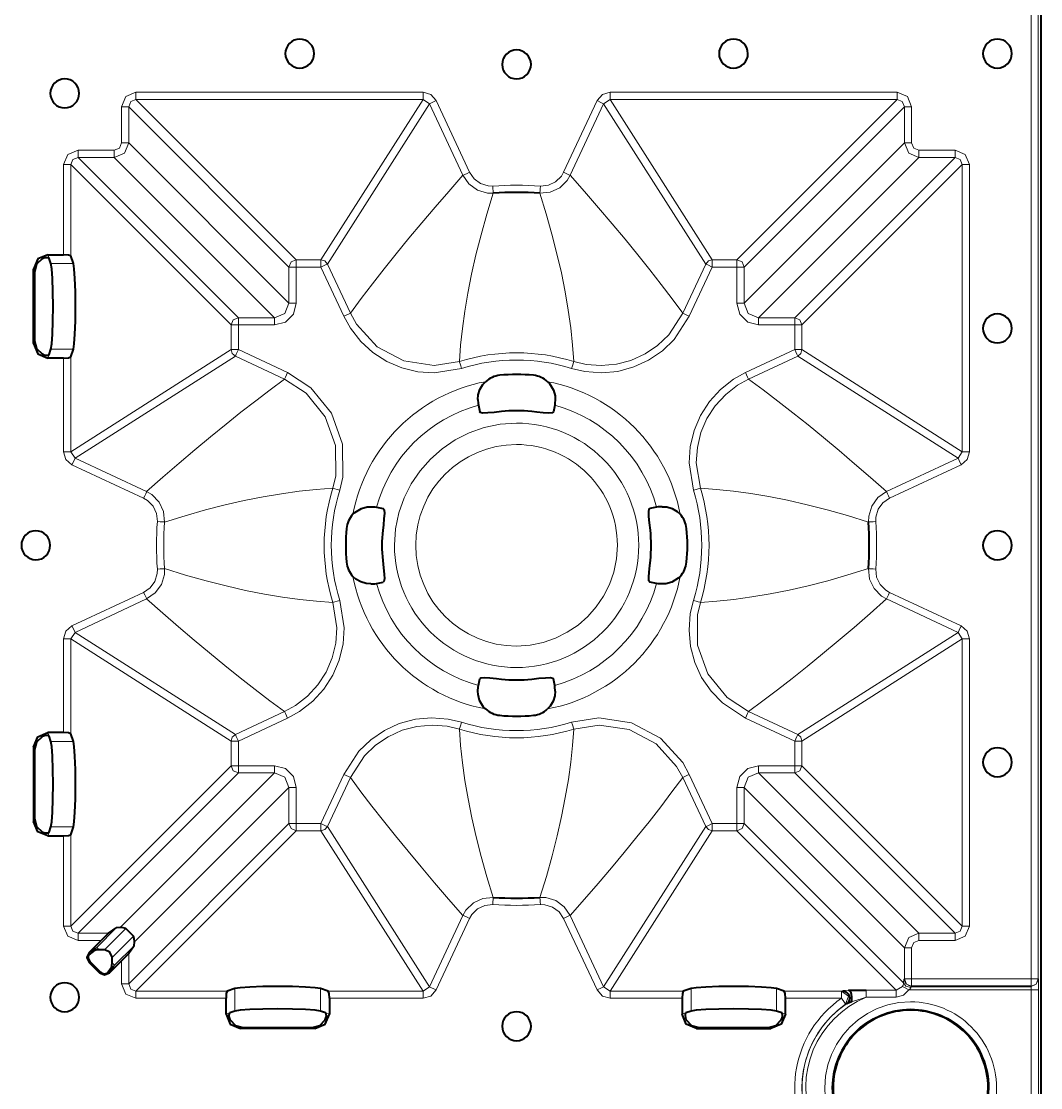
# Model space of a CAD drawing. Header units: millimetres. Extents: x 0 to 2941, y -405 to 1422.
# Drawn here: x 1130.6 to 1271.6, y 700.7 to 848.2 of the extents above; entities that cross this region are included whole.
import ezdxf

# ---------------------------------------------------------------- set-up
doc = ezdxf.new("R2010")
doc.units = ezdxf.units.MM
doc.layers.add('FINE', color=9, linetype='Continuous')
doc.layers.add('OUTLINE', color=7, linetype='Continuous')

msp = doc.modelspace()

# ---------------------------------------------------------------- linework, layer by layer
at = {"layer": 'FINE', "lineweight": 9}
for p, q in [((1270.23, 715.72), (1270.23, 1265.69)), ((1146.42, 838.34), (1186.13, 838.34)), ((1212.01, 838.34), (1251.71, 838.34)), ((1144.42, 831.33), (1144.42, 836.34)), ((1167.59, 814.17), (1145.42, 836.34)), ((1146.42, 837.34), (1168.59, 815.17)), ((1186.13, 837.34), (1146.42, 837.34)), ((1172, 815.17), (1186.13, 837.34)), ((1187.03, 836.76), (1172.91, 814.59)), ((1187.94, 837.18), (1192.55, 827.28)), ((1205.58, 827.28), (1210.2, 837.18)), ((1211.1, 836.76), (1206.48, 826.86)), ((1212.01, 837.34), (1211.1, 836.76)), ((1225.23, 814.59), (1211.1, 836.76)), ((1212.01, 837.34), (1226.13, 815.17)), ((1251.71, 837.34), (1212.01, 837.34)), ((1229.54, 815.17), (1251.71, 837.34)), ((1138.42, 830.34), (1143.42, 830.34)), ((1254.71, 830.34), (1259.71, 830.34)), ((1138.42, 829.34), (1160.59, 807.17)), ((1143.42, 829.34), (1138.42, 829.34)), ((1165.6, 807.17), (1143.42, 829.34)), ((1254.71, 829.34), (1232.54, 807.17)), ((1237.54, 807.17), (1259.71, 829.34)), ((1259.71, 829.34), (1254.71, 829.34)), ((1136.42, 815.88), (1136.42, 828.34)), ((1137.42, 828.34), (1137.42, 815.72)), ((1159.59, 806.17), (1137.42, 828.34)), ((1260.71, 828.34), (1238.54, 806.17)), ((1260.71, 788.63), (1260.71, 828.34)), ((1261.71, 828.34), (1261.71, 788.63)), ((1134.4, 815.4), (1134.25, 815.88)), ((1137.77, 814.64), (1134.67, 814.64)), ((1168.59, 815.17), (1172, 815.17)), ((1175.17, 807.36), (1172, 814.17)), ((1222.06, 807.78), (1225.23, 814.59)), ((1226.13, 814.17), (1222.96, 807.36)), ((1226.13, 815.17), (1229.54, 815.17)), ((1229.54, 814.17), (1226.13, 814.17)), ((1229.54, 809.16), (1229.54, 814.17)), ((1230.54, 814.17), (1230.54, 809.16)), ((1132.26, 813.87), (1132.38, 813.52)), ((1160.59, 807.17), (1165.6, 807.17)), ((1232.54, 807.17), (1237.54, 807.17)), ((1159.59, 802.76), (1159.59, 806.17)), ((1160.59, 806.17), (1160.59, 802.76)), ((1165.6, 806.17), (1160.59, 806.17)), ((1237.54, 806.17), (1232.54, 806.17)), ((1237.54, 802.76), (1237.54, 806.17)), ((1238.54, 806.17), (1238.54, 802.76)), ((1132.38, 803.94), (1132.26, 803.59)), ((1134.67, 802.82), (1137.77, 802.82)), ((1137.42, 788.63), (1159.59, 802.76)), ((1160.59, 802.76), (1167.39, 799.58)), ((1230.74, 799.58), (1237.54, 802.76)), ((1238.54, 802.76), (1260.71, 788.63)), ((1134.25, 801.58), (1134.4, 802.06)), ((1136.42, 788.63), (1136.42, 801.58)), ((1137.42, 801.75), (1137.42, 788.63)), ((1160.17, 801.85), (1138, 787.73)), ((1166.97, 798.68), (1160.17, 801.85)), ((1237.96, 801.85), (1231.16, 798.68)), ((1260.14, 787.73), (1237.96, 801.85)), ((1137.42, 788.63), (1138, 787.73)), ((1138, 787.73), (1147.9, 783.11)), ((1250.23, 783.11), (1260.14, 787.73)), ((1260.14, 787.73), (1260.71, 788.63)), ((1147.48, 782.2), (1137.57, 786.82)), ((1260.56, 786.82), (1250.65, 782.2)), ((1147.9, 768.27), (1138, 763.65)), ((1260.14, 763.65), (1250.23, 768.27)), ((1250.65, 769.18), (1260.56, 764.56)), ((1136.42, 749.8), (1136.42, 762.75)), ((1138, 763.65), (1137.42, 762.75)), ((1137.42, 762.75), (1137.42, 749.63)), ((1159.59, 748.62), (1137.42, 762.75)), ((1138, 763.65), (1160.17, 749.53)), ((1237.96, 749.53), (1260.14, 763.65)), ((1260.71, 762.75), (1238.54, 748.62)), ((1260.71, 762.75), (1260.14, 763.65)), ((1260.71, 723.04), (1260.71, 762.75)), ((1261.71, 762.75), (1261.71, 723.04)), ((1160.17, 749.53), (1166.97, 752.7)), ((1231.16, 752.7), (1237.96, 749.53)), ((1167.39, 751.8), (1160.59, 748.62)), ((1237.54, 748.62), (1230.74, 751.8)), ((1134.25, 749.8), (1134.4, 749.32)), ((1132.38, 747.44), (1132.26, 747.79)), ((1134.67, 748.56), (1137.77, 748.56)), ((1159.59, 745.21), (1159.59, 748.62)), ((1237.54, 745.21), (1237.54, 748.62)), ((1238.54, 748.62), (1238.54, 745.21)), ((1137.42, 723.04), (1159.59, 745.21)), ((1232.54, 745.21), (1237.54, 745.21)), ((1238.54, 745.21), (1260.71, 723.04)), ((1172, 737.21), (1175.17, 744.02)), ((1176.08, 743.6), (1172.91, 736.79)), ((1225.23, 736.79), (1222.06, 743.6)), ((1222.96, 744.02), (1226.13, 737.21)), ((1259.71, 722.04), (1237.54, 744.22)), ((1167.59, 742.22), (1146.22, 720.84)), ((1167.59, 737.21), (1167.59, 742.22)), ((1132.26, 737.51), (1132.38, 737.86)), ((1134.4, 735.98), (1134.25, 735.5)), ((1137.77, 736.74), (1134.67, 736.74)), ((1145.42, 715.04), (1167.59, 737.21)), ((1168.59, 736.22), (1146.42, 714.04)), ((1172, 736.22), (1168.59, 736.22)), ((1186.13, 714.04), (1172, 736.22)), ((1172.91, 736.79), (1187.03, 714.62)), ((1211.1, 714.62), (1225.23, 736.79)), ((1251.57, 714.19), (1229.54, 736.22)), ((1136.42, 723.04), (1136.42, 735.5)), ((1137.42, 735.67), (1137.42, 723.04)), ((1187.03, 714.62), (1191.65, 724.52)), ((1192.55, 724.1), (1187.94, 714.2)), ((1210.2, 714.2), (1205.58, 724.1)), ((1206.48, 724.52), (1211.1, 714.62)), ((1143.69, 722.8), (1140.99, 720.09)), ((1142.05, 719.74), (1145.01, 722.7)), ((1146.07, 721.63), (1143.12, 718.67)), ((1141.59, 721.05), (1138.42, 721.05)), ((1140.99, 720.09), (1139.95, 719.4)), ((1253.71, 720.05), (1253.71, 715.72)), ((1259.71, 721.05), (1254.71, 721.05)), ((1144.42, 715.04), (1144.42, 718.22)), ((1145.42, 719.24), (1145.42, 715.04)), ((1139.94, 717.98), (1140.09, 718.08)), ((1141.46, 716.72), (1141.36, 716.57)), ((1142.78, 716.57), (1143.47, 717.61)), ((1253.71, 715.72), (1270.23, 715.72)), ((1146.42, 714.04), (1159.04, 714.04)), ((1160.12, 714.4), (1160.12, 711.29)), ((1171.93, 711.29), (1171.93, 714.4)), ((1173.01, 714.04), (1186.13, 714.04)), ((1186.13, 714.04), (1187.03, 714.62)), ((1211.1, 714.62), (1212.01, 714.04)), ((1212.01, 714.04), (1222.12, 714.04)), ((1223.2, 711.29), (1223.2, 714.4)), ((1235.02, 714.4), (1235.02, 711.29)), ((1236.09, 714.04), (1244.01, 714.04)), ((1244.01, 714.04), (1244.13, 714.1)), ((1247.44, 714.19), (1251.57, 714.19)), ((1251.57, 714.19), (1252.44, 714.69)), ((1253.31, 714.2), (1270.25, 714.2)), ((1253.65, 714.7), (1253.5, 714.71)), ((1253.71, 714.72), (1253.65, 714.7)), ((1270.23, 714.72), (1253.71, 714.72)), ((1270.24, 714.7), (1270.23, 714.72)), ((1270.25, 714.2), (1270.24, 714.7)), ((1270.25, 687.18), (1270.25, 714.2)), ((1271.25, 714.2), (1271.25, 687.18)), ((1158.88, 713.05), (1146.42, 713.05)), ((1186.13, 713.05), (1173.18, 713.05)), ((1221.96, 713.05), (1212.01, 713.05)), ((1244.01, 713.05), (1236.26, 713.05)), ((1251.57, 713.19), (1247.44, 713.19)), ((1159.36, 711.03), (1158.88, 710.87)), ((1173.18, 710.87), (1172.69, 711.03)), ((1221.96, 710.87), (1222.44, 711.03)), ((1235.77, 711.03), (1236.26, 710.87)), ((1160.89, 708.89), (1161.24, 709)), ((1170.81, 709), (1171.17, 708.89)), ((1224.32, 709), (1223.97, 708.89)), ((1234.25, 708.89), (1233.89, 709))]:
    msp.add_line(p, q, dxfattribs=at)
for points in [[(1271.23, 1265.69), (1271.23, 715.72), (1271.24, 715.7)], [(1144.42, 836.34), (1145.01, 837.75), (1146.42, 838.34)], [(1146.42, 838.34), (1146.42, 837.65), (1146.42, 837.34)], [(1186.13, 838.34), (1186.13, 837.65), (1186.13, 837.34)], [(1186.13, 838.34), (1187.2, 838.02), (1187.94, 837.18)], [(1210.2, 837.18), (1210.93, 838.02), (1212.01, 838.34)], [(1212.01, 838.34), (1212.01, 837.65), (1212.01, 837.34)], [(1251.71, 838.34), (1251.71, 837.65), (1251.71, 837.34)], [(1251.71, 838.34), (1253.13, 837.75), (1253.71, 836.34)], [(1144.42, 836.34), (1145.11, 836.34), (1145.42, 836.34)], [(1146.42, 837.34), (1145.71, 837.05), (1145.42, 836.34)], [(1145.42, 836.34), (1145.42, 831.33), (1167.59, 809.16), (1167.59, 814.17)], [(1191.65, 826.86), (1187.03, 836.76), (1186.13, 837.34)], [(1187.94, 837.18), (1187.31, 836.89), (1187.03, 836.76)], [(1210.2, 837.18), (1210.82, 836.89), (1211.1, 836.76)], [(1230.54, 809.16), (1252.71, 831.33), (1252.71, 836.34), (1230.54, 814.17)], [(1252.71, 836.34), (1252.42, 837.05), (1251.71, 837.34)], [(1253.71, 836.34), (1253.02, 836.34), (1252.71, 836.34)], [(1253.71, 836.34), (1253.71, 831.33), (1254, 830.63), (1254.71, 830.34)], [(1136.42, 828.34), (1137.01, 829.75), (1138.42, 830.34)], [(1138.42, 830.34), (1138.42, 829.65), (1138.42, 829.34)], [(1145.42, 831.33), (1144.83, 829.92), (1143.42, 829.34)], [(1143.42, 830.34), (1144.13, 830.63), (1144.42, 831.33)], [(1143.42, 830.34), (1143.42, 829.65), (1143.42, 829.34)], [(1144.42, 831.33), (1145.11, 831.33), (1145.42, 831.33)], [(1253.71, 831.33), (1253.02, 831.33), (1252.71, 831.33)], [(1254.71, 829.34), (1253.3, 829.92), (1252.71, 831.33)], [(1254.71, 830.34), (1254.71, 829.65), (1254.71, 829.34)], [(1259.71, 830.34), (1259.71, 829.65), (1259.71, 829.34)], [(1259.71, 830.34), (1261.13, 829.75), (1261.71, 828.34)], [(1138.42, 829.34), (1137.71, 829.05), (1137.42, 828.34)], [(1260.71, 828.34), (1260.42, 829.05), (1259.71, 829.34)], [(1136.42, 828.34), (1137.11, 828.34), (1137.42, 828.34)], [(1192.55, 827.28), (1192.22, 827.12), (1191.93, 826.99), (1191.73, 826.9), (1191.65, 826.86)], [(1192.55, 827.28), (1193.19, 826.36), (1194.09, 825.71), (1195.15, 825.39), (1195.78, 825.37)], [(1202.36, 825.37), (1203.46, 825.49), (1204.47, 825.96), (1205.26, 826.74), (1205.58, 827.28)], [(1205.58, 827.28), (1205.91, 827.12), (1206.2, 826.99), (1206.4, 826.9), (1206.48, 826.86)], [(1261.71, 828.34), (1261.02, 828.34), (1260.71, 828.34)], [(1176.08, 807.78), (1177.57, 809.8), (1179.12, 811.84), (1180.74, 813.92), (1182.43, 816.02), (1184.17, 818.16), (1185.95, 820.29), (1187.79, 822.45), (1189.69, 824.64), (1191.65, 826.86)], [(1195.84, 824.38), (1195.03, 824.4), (1193.64, 824.81), (1192.47, 825.67), (1191.65, 826.86)], [(1206.48, 826.86), (1206.07, 826.16), (1205.04, 825.14), (1203.73, 824.52), (1202.29, 824.38)], [(1206.48, 826.86), (1208.48, 824.6), (1210.41, 822.37), (1212.28, 820.17), (1214.09, 818.01), (1215.83, 815.87), (1217.48, 813.8), (1219.06, 811.77), (1220.59, 809.76), (1222.06, 807.78)], [(1195.84, 824.38), (1194.95, 821.47), (1194.15, 818.64), (1193.44, 815.87), (1192.83, 813.18), (1192.32, 810.57), (1191.9, 808.08), (1191.57, 805.67), (1191.33, 803.35), (1191.16, 801.11)], [(1195.78, 825.37), (1195.8, 825), (1195.82, 824.69), (1195.84, 824.47), (1195.84, 824.38)], [(1202.36, 825.37), (1202.33, 825), (1202.31, 824.69), (1202.3, 824.47), (1202.29, 824.38)], [(1206.97, 801.11), (1206.8, 803.39), (1206.55, 805.76), (1206.21, 808.22), (1205.78, 810.75), (1205.26, 813.37), (1204.65, 816.02), (1203.96, 818.74), (1203.17, 821.52), (1202.29, 824.38)], [(1172, 814.17), (1168.59, 814.17), (1168.59, 809.16), (1168.19, 807.66), (1167.09, 806.57), (1165.6, 806.17)], [(1167.59, 814.17), (1167.89, 814.87), (1168.59, 815.17)], [(1167.59, 814.17), (1167.9, 814.17), (1168.59, 814.17)], [(1168.59, 815.17), (1168.59, 814.85), (1168.59, 814.17)], [(1172, 815.17), (1172, 814.85), (1172, 814.17)], [(1172, 815.17), (1172.54, 815.01), (1172.91, 814.59), (1176.08, 807.78)], [(1172.91, 814.59), (1172.62, 814.46), (1172, 814.17)], [(1225.23, 814.59), (1225.6, 815.01), (1226.13, 815.17)], [(1225.23, 814.59), (1225.51, 814.46), (1226.13, 814.17)], [(1226.13, 815.17), (1226.13, 814.85), (1226.13, 814.17)], [(1229.54, 815.17), (1229.54, 814.85), (1229.54, 814.17)], [(1229.54, 815.17), (1230.25, 814.87), (1230.54, 814.17)], [(1229.54, 814.17), (1230.23, 814.17), (1230.54, 814.17)], [(1165.6, 807.17), (1167.01, 807.75), (1167.59, 809.16)], [(1167.59, 809.16), (1167.9, 809.16), (1168.59, 809.16)], [(1229.54, 809.16), (1230.23, 809.16), (1230.54, 809.16)], [(1232.54, 806.17), (1231.04, 806.57), (1229.94, 807.66), (1229.54, 809.16)], [(1230.54, 809.16), (1231.12, 807.75), (1232.54, 807.17)], [(1159.59, 806.17), (1159.89, 806.87), (1160.59, 807.17)], [(1160.59, 807.17), (1160.59, 806.85), (1160.59, 806.17)], [(1165.6, 807.17), (1165.6, 806.85), (1165.6, 806.17)], [(1176.08, 807.78), (1175.99, 807.75), (1175.8, 807.65), (1175.51, 807.52), (1175.17, 807.36)], [(1191.46, 800.16), (1187.67, 799.55), (1185.43, 799.7), (1183.18, 800.24), (1181.11, 801.12), (1179.17, 802.37), (1177.51, 803.89), (1176.09, 805.71), (1175.17, 807.36)], [(1176.08, 807.78), (1176.92, 806.26), (1179.78, 803.16), (1183.49, 801.18), (1187.65, 800.55), (1191.16, 801.11)], [(1222.96, 807.36), (1220.86, 804.15), (1219.24, 802.59), (1217.33, 801.29), (1215.29, 800.35), (1213.05, 799.75), (1210.82, 799.55), (1208.51, 799.72), (1206.67, 800.16)], [(1206.97, 801.11), (1208.67, 800.71), (1210.75, 800.54), (1212.88, 800.74), (1214.89, 801.27), (1216.84, 802.16), (1218.57, 803.33), (1220.11, 804.81), (1222.06, 807.78)], [(1222.06, 807.78), (1222.14, 807.75), (1222.34, 807.65), (1222.63, 807.52), (1222.96, 807.36)], [(1232.54, 806.17), (1232.54, 806.85), (1232.54, 807.17)], [(1237.54, 806.17), (1237.54, 806.85), (1237.54, 807.17)], [(1237.54, 807.17), (1238.25, 806.87), (1238.54, 806.17)], [(1159.59, 806.17), (1159.9, 806.17), (1160.59, 806.17)], [(1237.54, 806.17), (1238.23, 806.17), (1238.54, 806.17)], [(1159.59, 802.76), (1159.9, 802.76), (1160.59, 802.76)], [(1160.17, 801.85), (1159.75, 802.22), (1159.59, 802.76)], [(1160.17, 801.85), (1160.3, 802.13), (1160.59, 802.76)], [(1237.54, 802.76), (1237.83, 802.13), (1237.96, 801.85)], [(1237.54, 802.76), (1238.23, 802.76), (1238.54, 802.76)], [(1238.54, 802.76), (1238.38, 802.22), (1237.96, 801.85)], [(1191.16, 801.11), (1191.19, 801.02), (1191.26, 800.81), (1191.35, 800.51), (1191.46, 800.16)], [(1206.97, 801.11), (1206.94, 801.02), (1206.88, 800.81), (1206.78, 800.51), (1206.67, 800.16)], [(1166.97, 798.68), (1167.01, 798.76), (1167.1, 798.96), (1167.24, 799.25), (1167.39, 799.58)], [(1167.39, 799.58), (1170.61, 797.49), (1173.47, 793.96), (1175, 789.68), (1175.03, 785.13), (1174.6, 783.3)], [(1223.53, 783.3), (1222.92, 787.08), (1223.07, 789.33), (1223.61, 791.58), (1224.49, 793.65), (1225.75, 795.59), (1227.26, 797.25), (1229.09, 798.67), (1230.74, 799.58)], [(1230.74, 799.58), (1230.89, 799.25), (1231.03, 798.96), (1231.12, 798.76), (1231.16, 798.68)], [(1147.9, 783.11), (1150.16, 785.1), (1152.39, 787.04), (1154.58, 788.91), (1156.75, 790.71), (1158.89, 792.45), (1160.95, 794.1), (1162.99, 795.69), (1165, 797.21), (1166.97, 798.68)], [(1173.65, 783.59), (1174.05, 785.29), (1174.02, 789.5), (1172.6, 793.47), (1169.95, 796.74), (1166.97, 798.68)], [(1231.16, 798.68), (1229.63, 797.83), (1227.99, 796.56), (1226.54, 794.98), (1225.4, 793.23), (1224.56, 791.27), (1224.07, 789.24), (1223.92, 787.1), (1224.49, 783.59)], [(1231.16, 798.68), (1233.17, 797.19), (1235.22, 795.63), (1237.29, 794.01), (1239.4, 792.33), (1241.54, 790.58), (1243.67, 788.81), (1245.82, 786.97), (1248.01, 785.07), (1250.23, 783.11)], [(1136.42, 788.63), (1137.11, 788.63), (1137.42, 788.63)], [(1137.57, 786.82), (1136.73, 787.56), (1136.42, 788.63)], [(1137.57, 786.82), (1137.86, 787.44), (1138, 787.73)], [(1260.56, 786.82), (1260.27, 787.44), (1260.14, 787.73)], [(1261.71, 788.63), (1261.4, 787.56), (1260.56, 786.82)], [(1261.71, 788.63), (1261.02, 788.63), (1260.71, 788.63)], [(1147.48, 782.2), (1147.63, 782.54), (1147.77, 782.83), (1147.86, 783.03), (1147.9, 783.11)], [(1147.9, 783.11), (1148.6, 782.7), (1149.62, 781.67), (1150.23, 780.36), (1150.38, 778.91)], [(1173.65, 783.59), (1171.37, 783.43), (1169, 783.17), (1166.54, 782.83), (1164, 782.4), (1161.38, 781.88), (1158.74, 781.28), (1156.02, 780.58), (1153.23, 779.79), (1150.38, 778.91)], [(1173.65, 783.59), (1173.73, 783.57), (1173.94, 783.5), (1174.25, 783.41), (1174.6, 783.3)], [(1223.53, 783.3), (1223.89, 783.41), (1224.19, 783.5), (1224.4, 783.57), (1224.49, 783.59)], [(1247.75, 778.91), (1244.85, 779.81), (1242.01, 780.61), (1239.25, 781.31), (1236.56, 781.92), (1233.95, 782.44), (1231.46, 782.86), (1229.05, 783.19), (1226.73, 783.43), (1224.49, 783.59)], [(1247.75, 778.91), (1247.78, 779.73), (1248.19, 781.11), (1249.04, 782.28), (1250.23, 783.11)], [(1250.65, 782.2), (1250.5, 782.54), (1250.36, 782.83), (1250.27, 783.03), (1250.23, 783.11)], [(1149.38, 778.98), (1149.27, 780.09), (1148.8, 781.09), (1148.02, 781.89), (1147.48, 782.2)], [(1250.65, 782.2), (1249.74, 781.57), (1249.09, 780.67), (1248.77, 779.6), (1248.75, 778.98)], [(1149.38, 778.98), (1149.75, 778.96), (1150.07, 778.94), (1150.29, 778.92), (1150.38, 778.91)], [(1248.75, 778.98), (1248.38, 778.96), (1248.06, 778.94), (1247.84, 778.92), (1247.75, 778.91)], [(1137.57, 764.56), (1147.48, 769.18), (1148.39, 769.81), (1149.05, 770.71), (1149.37, 771.78), (1149.38, 772.4)], [(1150.38, 772.47), (1150.36, 771.65), (1149.94, 770.27), (1149.09, 769.1), (1147.9, 768.27)], [(1149.38, 772.4), (1149.75, 772.42), (1150.07, 772.45), (1150.29, 772.46), (1150.38, 772.47)], [(1150.38, 772.47), (1153.29, 771.57), (1156.12, 770.77), (1158.88, 770.07), (1161.57, 769.46), (1164.19, 768.94), (1166.67, 768.53), (1169.08, 768.2), (1171.41, 767.95), (1173.65, 767.79)], [(1224.49, 767.79), (1226.77, 767.95), (1229.14, 768.21), (1231.59, 768.55), (1234.13, 768.98), (1236.75, 769.5), (1239.4, 770.1), (1242.11, 770.8), (1244.9, 771.59), (1247.75, 772.47)], [(1248.75, 772.4), (1248.38, 772.42), (1248.06, 772.45), (1247.84, 772.46), (1247.75, 772.47)], [(1250.23, 768.27), (1249.53, 768.68), (1248.52, 769.72), (1247.9, 771.03), (1247.75, 772.47)], [(1248.75, 772.4), (1248.86, 771.29), (1249.34, 770.29), (1250.12, 769.49), (1250.65, 769.18)], [(1147.48, 769.18), (1147.63, 768.84), (1147.77, 768.55), (1147.86, 768.36), (1147.9, 768.27)], [(1166.97, 752.7), (1164.96, 754.19), (1162.92, 755.75), (1160.84, 757.37), (1158.73, 759.05), (1156.6, 760.8), (1154.47, 762.57), (1152.31, 764.41), (1150.12, 766.31), (1147.9, 768.27)], [(1250.23, 768.27), (1247.97, 766.28), (1245.75, 764.34), (1243.55, 762.47), (1241.38, 760.67), (1239.25, 758.93), (1237.18, 757.28), (1235.14, 755.69), (1233.14, 754.17), (1231.16, 752.7)], [(1250.65, 769.18), (1250.5, 768.84), (1250.36, 768.55), (1250.27, 768.36), (1250.23, 768.27)], [(1166.97, 752.7), (1168.5, 753.55), (1170.15, 754.82), (1171.6, 756.4), (1172.73, 758.15), (1173.57, 760.12), (1174.06, 762.14), (1174.21, 764.28), (1173.65, 767.79)], [(1174.6, 768.08), (1175.21, 764.3), (1175.06, 762.05), (1174.52, 759.8), (1173.64, 757.73), (1172.39, 755.79), (1170.87, 754.13), (1169.04, 752.71), (1167.39, 751.8)], [(1173.65, 767.79), (1173.73, 767.81), (1173.94, 767.88), (1174.25, 767.97), (1174.6, 768.08)], [(1223.53, 768.08), (1223.89, 767.97), (1224.19, 767.88), (1224.4, 767.81), (1224.49, 767.79)], [(1224.49, 767.79), (1224.09, 766.09), (1224.11, 761.88), (1225.53, 757.91), (1228.19, 754.64), (1231.16, 752.7)], [(1136.42, 762.75), (1136.73, 763.82), (1137.57, 764.56)], [(1137.57, 764.56), (1137.86, 763.94), (1138, 763.65)], [(1260.56, 764.56), (1260.27, 763.94), (1260.14, 763.65)], [(1260.56, 764.56), (1261.4, 763.82), (1261.71, 762.75)], [(1136.42, 762.75), (1137.11, 762.75), (1137.42, 762.75)], [(1261.71, 762.75), (1261.02, 762.75), (1260.71, 762.75)], [(1166.97, 752.7), (1167.01, 752.62), (1167.1, 752.42), (1167.24, 752.13), (1167.39, 751.8)], [(1230.74, 751.8), (1230.89, 752.13), (1231.03, 752.42), (1231.12, 752.62), (1231.16, 752.7)], [(1191.16, 750.27), (1189.46, 750.67), (1187.39, 750.84), (1185.25, 750.64), (1183.24, 750.11), (1181.29, 749.22), (1179.57, 748.06), (1178.02, 746.57), (1176.08, 743.6)], [(1191.46, 751.22), (1191.35, 750.87), (1191.26, 750.57), (1191.19, 750.36), (1191.16, 750.27)], [(1206.67, 751.22), (1210.46, 751.83), (1214.96, 751.15), (1218.97, 749.01), (1222.05, 745.67), (1222.96, 744.02)], [(1206.67, 751.22), (1206.78, 750.87), (1206.88, 750.57), (1206.94, 750.36), (1206.97, 750.27)], [(1222.06, 743.6), (1221.21, 745.12), (1218.36, 748.22), (1214.64, 750.2), (1210.48, 750.83), (1206.97, 750.27)], [(1159.59, 748.62), (1159.75, 749.16), (1160.17, 749.53)], [(1160.17, 749.53), (1160.3, 749.25), (1160.59, 748.62)], [(1191.16, 750.27), (1191.33, 747.99), (1191.58, 745.62), (1191.92, 743.16), (1192.35, 740.63), (1192.87, 738.01), (1193.48, 735.36), (1194.17, 732.64), (1194.96, 729.86), (1195.84, 727)], [(1202.29, 727), (1203.19, 729.91), (1203.99, 732.74), (1204.69, 735.51), (1205.3, 738.2), (1205.81, 740.81), (1206.23, 743.3), (1206.56, 745.71), (1206.81, 748.03), (1206.97, 750.27)], [(1237.54, 748.62), (1237.83, 749.25), (1237.96, 749.53)], [(1237.96, 749.53), (1238.38, 749.16), (1238.54, 748.62)], [(1159.59, 748.62), (1159.9, 748.62), (1160.59, 748.62)], [(1160.59, 748.62), (1160.59, 745.21), (1165.6, 745.21)], [(1237.54, 748.62), (1238.23, 748.62), (1238.54, 748.62)], [(1159.59, 745.21), (1159.9, 745.21), (1160.59, 745.21)], [(1160.59, 744.22), (1159.89, 744.51), (1159.59, 745.21)], [(1160.59, 744.22), (1160.59, 744.53), (1160.59, 745.21)], [(1165.6, 745.21), (1167.09, 744.81), (1168.19, 743.72), (1168.59, 742.22)], [(1165.6, 744.22), (1165.6, 744.53), (1165.6, 745.21)], [(1229.54, 742.22), (1229.94, 743.72), (1231.04, 744.81), (1232.54, 745.21)], [(1232.54, 745.21), (1232.54, 744.53), (1232.54, 744.22)], [(1238.54, 745.21), (1238.25, 744.51), (1237.54, 744.22), (1232.54, 744.22)], [(1237.54, 745.21), (1237.54, 744.53), (1237.54, 744.22)], [(1237.54, 745.21), (1238.23, 745.21), (1238.54, 745.21)], [(1160.59, 744.22), (1138.42, 722.04), (1142.61, 722.04)], [(1144.22, 722.84), (1165.6, 744.22), (1160.59, 744.22)], [(1167.59, 742.22), (1167.01, 743.63), (1165.6, 744.22)], [(1175.17, 744.02), (1175.51, 743.86), (1175.8, 743.73), (1175.99, 743.64), (1176.08, 743.6)], [(1191.65, 724.52), (1189.65, 726.78), (1187.72, 729.01), (1185.85, 731.21), (1184.05, 733.38), (1182.3, 735.51), (1180.66, 737.58), (1179.07, 739.61), (1177.54, 741.62), (1176.08, 743.6)], [(1222.06, 743.6), (1220.56, 741.58), (1219.01, 739.54), (1217.39, 737.46), (1215.71, 735.36), (1213.96, 733.22), (1212.18, 731.09), (1210.35, 728.93), (1208.45, 726.74), (1206.48, 724.52)], [(1222.96, 744.02), (1222.63, 743.86), (1222.34, 743.73), (1222.14, 743.64), (1222.06, 743.6)], [(1232.54, 744.22), (1231.12, 743.63), (1230.54, 742.22)], [(1232.54, 744.22), (1254.71, 722.04), (1259.71, 722.04)], [(1167.59, 742.22), (1167.9, 742.22), (1168.59, 742.22)], [(1168.59, 742.22), (1168.59, 737.21), (1172, 737.21)], [(1226.13, 737.21), (1229.54, 737.21), (1229.54, 742.22)], [(1229.54, 742.22), (1230.23, 742.22), (1230.54, 742.22)], [(1252.71, 720.05), (1230.54, 742.22), (1230.54, 737.21), (1252.59, 715.17), (1252.65, 715.7)], [(1167.59, 737.21), (1167.9, 737.21), (1168.59, 737.21)], [(1168.59, 736.22), (1167.89, 736.51), (1167.59, 737.21)], [(1168.59, 737.21), (1168.59, 736.53), (1168.59, 736.22)], [(1172, 737.21), (1172, 736.53), (1172, 736.22)], [(1172, 737.21), (1172.62, 736.92), (1172.91, 736.79)], [(1172.91, 736.79), (1172.54, 736.37), (1172, 736.22)], [(1229.54, 736.22), (1226.13, 736.22), (1212.01, 714.04)], [(1226.13, 737.21), (1225.51, 736.92), (1225.23, 736.79)], [(1226.13, 736.22), (1225.6, 736.37), (1225.23, 736.79)], [(1226.13, 737.21), (1226.13, 736.53), (1226.13, 736.22)], [(1229.54, 737.21), (1229.54, 736.53), (1229.54, 736.22)], [(1229.54, 737.21), (1230.23, 737.21), (1230.54, 737.21)], [(1230.54, 737.21), (1230.25, 736.51), (1229.54, 736.22)], [(1191.65, 724.52), (1192.06, 725.22), (1193.09, 726.24), (1194.4, 726.86), (1195.84, 727)], [(1195.78, 726.01), (1195.8, 726.38), (1195.82, 726.69), (1195.84, 726.91), (1195.84, 727)], [(1202.36, 726.01), (1202.33, 726.38), (1202.31, 726.69), (1202.3, 726.91), (1202.29, 727)], [(1202.29, 727), (1203.1, 726.98), (1204.49, 726.57), (1205.66, 725.71), (1206.48, 724.52)], [(1195.78, 726.01), (1194.67, 725.89), (1193.66, 725.42), (1192.87, 724.64), (1192.55, 724.1)], [(1205.58, 724.1), (1204.95, 725.02), (1204.05, 725.67), (1202.98, 725.99), (1202.36, 726.01)], [(1192.55, 724.1), (1192.22, 724.26), (1191.93, 724.39), (1191.73, 724.49), (1191.65, 724.52)], [(1205.58, 724.1), (1205.91, 724.26), (1206.2, 724.39), (1206.4, 724.49), (1206.48, 724.52)], [(1136.42, 723.04), (1137.11, 723.04), (1137.42, 723.04)], [(1138.42, 721.05), (1137.01, 721.63), (1136.42, 723.04)], [(1137.42, 723.04), (1137.71, 722.33), (1138.42, 722.04)], [(1259.71, 722.04), (1260.42, 722.33), (1260.71, 723.04)], [(1261.71, 723.04), (1261.13, 721.63), (1259.71, 721.05)], [(1261.71, 723.04), (1261.02, 723.04), (1260.71, 723.04)], [(1138.42, 721.05), (1138.42, 721.73), (1138.42, 722.04)], [(1252.71, 720.05), (1253.3, 721.46), (1254.71, 722.04)], [(1254.71, 721.05), (1254.71, 721.73), (1254.71, 722.04)], [(1259.71, 721.05), (1259.71, 721.73), (1259.71, 722.04)], [(1140.99, 720.09), (1140.84, 719.91), (1140.74, 719.69)], [(1140.99, 720.09), (1141.09, 719.99), (1141.35, 719.73)], [(1143.11, 717.97), (1143.37, 717.71), (1143.47, 717.61), (1146.17, 720.31)], [(1252.65, 715.7), (1252.71, 715.72), (1252.71, 720.05)], [(1253.71, 720.05), (1253.02, 720.05), (1252.71, 720.05)], [(1254.71, 721.05), (1254, 720.75), (1253.71, 720.05)], [(1143.47, 717.61), (1143.28, 717.46), (1143.06, 717.37)], [(1253.5, 714.71), (1252.89, 715.05), (1252.65, 715.7)], [(1253.71, 714.72), (1253.01, 715.01), (1252.71, 715.72)], [(1253.71, 715.72), (1253.02, 715.72), (1252.71, 715.72)], [(1253.71, 714.72), (1253.71, 715.02), (1253.71, 715.72)], [(1271.23, 715.72), (1270.93, 715.01), (1270.23, 714.72)], [(1271.23, 715.72), (1270.93, 715.72), (1270.23, 715.72)], [(1270.23, 714.72), (1270.23, 715.02), (1270.23, 715.72)], [(1270.24, 714.7), (1270.94, 714.99), (1271.24, 715.7)], [(1271.24, 715.7), (1271.24, 715.25), (1271.25, 714.2)], [(1145.42, 715.04), (1145.11, 715.04), (1144.42, 715.04)], [(1146.42, 713.05), (1145.01, 713.63), (1144.42, 715.04)], [(1145.42, 715.04), (1145.71, 714.33), (1146.42, 714.04)], [(1146.42, 713.05), (1146.42, 713.73), (1146.42, 714.04)], [(1187.94, 714.2), (1187.2, 713.36), (1186.13, 713.05)], [(1186.13, 713.05), (1186.13, 713.73), (1186.13, 714.04)], [(1187.94, 714.2), (1187.31, 714.49), (1187.03, 714.62)], [(1210.2, 714.2), (1210.82, 714.49), (1211.1, 714.62)], [(1212.01, 713.05), (1210.93, 713.36), (1210.2, 714.2)], [(1212.01, 713.05), (1212.01, 713.73), (1212.01, 714.04)], [(1244.01, 714.04), (1244.96, 713.34), (1244.58, 712.22)], [(1244.01, 713.05), (1244.01, 713.73), (1244.01, 714.04)], [(1244.13, 714.1), (1244.24, 714.12), (1244.45, 714.14), (1245, 714.16)], [(1247.44, 714.19), (1247.44, 713.88), (1247.44, 713.19)], [(1253.31, 714.2), (1252.58, 713.46), (1251.57, 713.19)], [(1251.57, 714.19), (1251.57, 713.88), (1251.57, 713.19)], [(1252.44, 714.69), (1252.5, 714.82), (1252.53, 714.88), (1252.57, 715.04), (1252.58, 715.08), (1252.59, 715.17)], [(1252.44, 714.69), (1252.72, 714.53), (1253.31, 714.2)], [(1253.59, 714.52), (1252.9, 714.72), (1252.59, 715.17)], [(1253.65, 714.7), (1253.59, 714.52), (1253.58, 714.49), (1253.57, 714.46), (1253.52, 714.38), (1253.48, 714.33), (1253.31, 714.2)], [(1270.25, 714.2), (1270.95, 714.2), (1271.25, 714.2)], [(1244.01, 713.05), (1244.41, 712.47), (1244.58, 712.22)], [(1244.69, 712.28), (1244.59, 712.22), (1244.58, 712.22)], [(1247.44, 713.19), (1246.85, 713.03), (1246.26, 712.85), (1245.81, 712.7), (1245.37, 712.55)]]:
    msp.add_lwpolyline(points, dxfattribs=at)
for points in [[(1202.36, 825.37, 0.033098), (1195.78, 825.37)], [(1206.97, 801.11, 0.151877), (1191.16, 801.11)], [(1206.67, 800.16, 0.151865), (1191.46, 800.16)], [(1194.78, 798.32, 0.30831), (1176.43, 779.98)], [(1221.7, 779.98, 0.308305), (1203.36, 798.32)], [(1193.78, 795.06, 0.265411), (1179.7, 780.98)], [(1218.44, 780.98, 0.265413), (1204.36, 795.06)], [(1173.65, 783.59, 0.151867), (1173.65, 767.79)], [(1174.6, 783.3, 0.151875), (1174.6, 768.08)], [(1230.74, 751.8), (1227.53, 753.89), (1225.97, 755.51), (1224.66, 757.43), (1223.73, 759.47), (1223.13, 761.7), (1222.92, 763.94), (1223.1, 766.25), (1223.53, 768.08, 0.15187), (1223.53, 783.3)], [(1224.49, 767.79, 0.151875), (1224.49, 783.59)], [(1149.38, 778.98, 0.033081), (1149.38, 772.4)], [(1150.38, 778.91, 0.033096), (1150.38, 772.47)], [(1248.75, 772.4, 0.033078), (1248.75, 778.98)], [(1176.43, 771.4, 0.308306), (1194.78, 753.06)], [(1203.36, 753.06, 0.308304), (1221.7, 771.4)], [(1179.7, 770.4, 0.265409), (1193.78, 756.32)], [(1204.36, 756.32, 0.265411), (1218.44, 770.4)], [(1175.17, 744.02), (1177.27, 747.23), (1178.89, 748.79), (1180.8, 750.09), (1182.84, 751.03), (1185.08, 751.63), (1187.32, 751.83), (1189.62, 751.66), (1191.46, 751.22, 0.151867), (1206.67, 751.22)], [(1191.16, 750.27, 0.151872), (1206.97, 750.27)], [(1195.78, 726.01, 0.03306), (1202.36, 726.01)], [(1244.01, 713.05, 0.414205), (1240.21, 692.14, 0.090205), (1244.01, 688.34)], [(1244.69, 712.28, 0.414216), (1240.98, 692.82, 0.094606), (1244.69, 689.1)], [(1247.44, 713.19, 0.414212), (1240.07, 695.57, 0.200819), (1247.44, 688.19)], [(1244.58, 712.22, 0.414212), (1241.03, 692.71, 0.090234), (1244.58, 689.16)]]:
    msp.add_lwpolyline(points, format="xyb", dxfattribs=at)
for points in [[(1182.17, 775.69, 0.414214), (1199.07, 758.79, 0.414214), (1215.97, 775.69, 0.414214), (1199.07, 792.59), (1196.79, 792.43), (1194.6, 791.98), (1192.52, 791.25), (1190.57, 790.27), (1188.77, 789.05), (1187.14, 787.62), (1185.71, 785.99), (1184.49, 784.19), (1183.5, 782.24), (1182.78, 780.16), (1182.32, 777.97)], [(1213.01, 775.69, 0.414215), (1199.07, 789.63, 0.414212), (1185.12, 775.69, 0.414212), (1199.07, 761.75), (1200.95, 761.87), (1202.76, 762.25), (1204.47, 762.85), (1206.08, 763.66), (1207.57, 764.67), (1208.91, 765.85), (1210.09, 767.19), (1211.1, 768.68), (1211.91, 770.28), (1212.51, 772), (1212.88, 773.81)], [(1241.69, 700.69, 0.414209), (1253.57, 688.81, 0.414216), (1265.44, 700.69, 0.414216), (1253.57, 712.57), (1251.96, 712.46), (1250.42, 712.14), (1248.96, 711.63), (1247.59, 710.94), (1246.33, 710.08), (1245.18, 709.07), (1244.18, 707.93), (1243.32, 706.67), (1242.63, 705.3), (1242.12, 703.83), (1241.8, 702.29)], [(1264.45, 700.69, 0.414218), (1253.57, 711.57, 0.414211), (1242.69, 700.69, 0.414211), (1253.57, 689.81), (1255.03, 689.91), (1256.44, 690.2), (1257.78, 690.67), (1259.04, 691.31), (1260.2, 692.09), (1261.24, 693.01), (1262.17, 694.06), (1262.95, 695.22), (1263.58, 696.47), (1264.05, 697.81), (1264.35, 699.22)]]:
    msp.add_lwpolyline(points, format="xyb", close=True, dxfattribs=at)
at = {"layer": 'OUTLINE', "lineweight": 40}
for p, q in [((1271.56, 1265.69), (1271.56, 135.69)), ((1134.25, 815.88), (1136.42, 815.88)), ((1137.77, 814.64), (1137.42, 815.72)), ((1134.43, 815.36), (1134.4, 815.4)), ((1134.67, 814.64), (1134.43, 815.36)), ((1132.26, 803.59), (1132.26, 813.87)), ((1132.38, 813.52), (1132.38, 803.94)), ((1134.43, 802.1), (1134.67, 802.82)), ((1137.42, 801.75), (1137.77, 802.82)), ((1136.42, 801.58), (1134.25, 801.58)), ((1134.4, 802.06), (1134.43, 802.1)), ((1193.78, 795.06), (1193.97, 794.13)), ((1218.44, 780.98), (1217.51, 780.79)), ((1179.7, 770.4), (1180.63, 770.59)), ((1193.78, 756.32), (1193.97, 757.25)), ((1204.36, 756.32), (1204.17, 757.25)), ((1136.42, 749.8), (1134.25, 749.8)), ((1134.43, 749.28), (1134.4, 749.32)), ((1134.67, 748.56), (1134.43, 749.28)), ((1137.77, 748.56), (1137.42, 749.63)), ((1132.26, 747.79), (1132.26, 737.51)), ((1132.38, 747.44), (1132.38, 737.86)), ((1134.4, 735.98), (1134.43, 736.02)), ((1134.43, 736.02), (1134.67, 736.74)), ((1137.42, 735.67), (1137.77, 736.74)), ((1134.25, 735.5), (1136.42, 735.5)), ((1142.61, 722.04), (1143.69, 722.8)), ((1144.22, 722.84), (1143.69, 722.8)), ((1140.74, 719.69), (1139.9, 719.06)), ((1139.95, 719.4), (1141.59, 721.05)), ((1142.05, 719.74), (1141.35, 719.73)), ((1142.12, 719.74), (1142.05, 719.74)), ((1146.17, 720.31), (1145.42, 719.24)), ((1146.17, 720.31), (1146.22, 720.84)), ((1144.42, 718.22), (1142.78, 716.57)), ((1143.11, 717.97), (1143.12, 718.67)), ((1143.12, 718.67), (1143.12, 718.74)), ((1141.36, 716.57), (1139.94, 717.98)), ((1140.09, 718.08), (1140.12, 718.06)), ((1141.43, 716.74), (1140.12, 718.06)), ((1142.43, 716.52), (1143.06, 717.37)), ((1160.12, 714.4), (1159.04, 714.04)), ((1173.01, 714.04), (1171.93, 714.4)), ((1223.2, 714.4), (1222.12, 714.04)), ((1270.24, 714.7), (1253.65, 714.7)), ((1158.88, 710.87), (1158.88, 713.05)), ((1173.18, 713.05), (1173.18, 710.87)), ((1221.96, 713.05), (1221.96, 710.87)), ((1236.26, 710.87), (1236.26, 713.05)), ((1159.39, 711.06), (1159.36, 711.03)), ((1160.12, 711.29), (1159.39, 711.06)), ((1172.66, 711.06), (1171.93, 711.29)), ((1172.69, 711.03), (1172.66, 711.06)), ((1222.48, 711.06), (1222.44, 711.03)), ((1223.2, 711.29), (1222.48, 711.06)), ((1235.74, 711.06), (1235.02, 711.29)), ((1171.17, 708.89), (1160.89, 708.89)), ((1161.24, 709), (1170.81, 709)), ((1223.97, 708.89), (1234.25, 708.89)), ((1224.32, 709), (1233.89, 709))]:
    msp.add_line(p, q, dxfattribs=at)
for points in [[(1171.07, 843.69, 0.414201), (1169.07, 845.69, 0.414214), (1167.07, 843.69, 0.414214), (1169.07, 841.69, 0.414226)], [(1227.07, 843.69, 0.414214), (1229.07, 841.69, 0.414226), (1231.07, 843.69, 0.414201), (1229.07, 845.69, 0.414214)], [(1263.57, 843.69, 0.414201), (1265.57, 841.69, 0.414226), (1267.57, 843.69, 0.414201), (1265.57, 845.69, 0.414226)], [(1201.07, 842.19, 0.414226), (1199.07, 844.19, 0.414201), (1197.07, 842.19, 0.414201), (1199.07, 840.19, 0.414226)], [(1138.57, 838.19, 0.414226), (1136.57, 840.19, 0.414201), (1134.57, 838.19, 0.414201), (1136.57, 836.19, 0.414226)], [(1267.57, 805.69, 0.414226), (1265.57, 807.69, 0.414201), (1263.57, 805.69, 0.414201), (1265.57, 803.69, 0.414226)], [(1130.57, 775.69, 0.414201), (1132.57, 773.69, 0.414226), (1134.57, 775.69, 0.414226), (1132.57, 777.69, 0.414201)], [(1267.57, 775.69, 0.414226), (1265.57, 777.69, 0.414201), (1263.57, 775.69, 0.414201), (1265.57, 773.69, 0.414226)], [(1263.57, 745.69, 0.414226), (1265.57, 743.69, 0.414201), (1267.57, 745.69, 0.414201), (1265.57, 747.69, 0.414226)], [(1134.57, 713.19, 0.414201), (1136.57, 711.19, 0.414226), (1138.57, 713.19, 0.414226), (1136.57, 715.19, 0.414201)], [(1197.07, 709.19, 0.414201), (1199.07, 707.19, 0.414226), (1201.07, 709.19, 0.414226), (1199.07, 711.19, 0.414201)], [(1264.29, 700.69, 0.414214), (1253.57, 711.41, 0.414214), (1242.85, 700.69, 0.414214), (1253.57, 689.97), (1255.01, 690.07), (1256.4, 690.36), (1257.72, 690.82), (1258.96, 691.44), (1260.1, 692.22), (1261.13, 693.12), (1262.04, 694.16), (1262.81, 695.3), (1263.44, 696.53), (1263.9, 697.85), (1264.19, 699.24)]]:
    msp.add_lwpolyline(points, format="xyb", close=True, dxfattribs=at)
for points in [[(1202.29, 824.38, 0.033095), (1195.84, 824.38)], [(1201.4, 799.2, 0.049495), (1196.73, 799.2)], [(1196.73, 799.2, 0.163058), (1194.78, 798.32)], [(1203.36, 798.32, 0.163027), (1201.4, 799.2)], [(1201.17, 794.19, 0.056644), (1196.96, 794.19)], [(1179.7, 780.98), (1180.63, 780.79), (1180.75, 780.6), (1180.78, 780.11), (1180.73, 779.38), (1180.64, 778.47), (1180.56, 777.79, 0.056678), (1180.56, 773.59)], [(1176.43, 779.98, 0.162965), (1175.56, 778.02)], [(1222.58, 778.02, 0.162947), (1221.7, 779.98)], [(1247.75, 772.47, 0.033054), (1247.75, 778.91)], [(1175.56, 778.02, 0.049529), (1175.56, 773.36)], [(1217.57, 773.59, 0.05664), (1217.57, 777.79)], [(1222.58, 773.36, 0.049495), (1222.58, 778.02)], [(1175.56, 773.36, 0.162969), (1176.43, 771.4)], [(1221.7, 771.4, 0.162971), (1222.58, 773.36)], [(1196.96, 757.19, 0.056637), (1201.17, 757.19)], [(1194.78, 753.06, 0.163027), (1196.73, 752.18)], [(1196.73, 752.18, 0.049495), (1201.4, 752.18)], [(1201.4, 752.18, 0.163052), (1203.36, 753.06)], [(1195.84, 727, 0.033056), (1202.29, 727)]]:
    msp.add_lwpolyline(points, format="xyb", dxfattribs=at)
for points in [[(1134.25, 815.88), (1132.84, 815.29), (1132.26, 813.87)], [(1134.4, 815.4), (1134.27, 815.45), (1134.04, 815.46), (1133.77, 815.43), (1133.51, 815.33), (1133.43, 815.3)], [(1137.42, 815.72), (1137.11, 815.83), (1136.42, 815.88)], [(1133.43, 815.3), (1132.66, 814.56), (1132.38, 813.52)], [(1134.67, 802.82), (1134.78, 803.53), (1134.87, 804.87), (1134.93, 806.68), (1134.95, 808.73), (1134.93, 810.78), (1134.87, 812.59), (1134.78, 813.93), (1134.67, 814.64)], [(1137.77, 802.82), (1137.88, 803.53), (1137.98, 804.87), (1138.04, 806.68), (1138.06, 808.73), (1138.04, 810.78), (1137.98, 812.59), (1137.88, 813.93), (1137.77, 814.64)], [(1132.38, 803.94), (1132.66, 802.9), (1133.43, 802.16)], [(1132.26, 803.59), (1132.84, 802.17), (1134.25, 801.58)], [(1133.43, 802.16), (1133.7, 802.05), (1133.97, 802), (1134.18, 802), (1134.34, 802.04), (1134.4, 802.06)], [(1136.42, 801.58), (1137.11, 801.63), (1137.42, 801.75)], [(1193.72, 795.84), (1193.77, 796.49), (1193.99, 797.22), (1194.4, 797.91), (1194.78, 798.32)], [(1203.36, 798.32), (1203.62, 798.05), (1204.17, 797.16), (1204.39, 796.34), (1204.41, 795.84)], [(1193.72, 795.84), (1193.75, 795.29), (1193.78, 795.06)], [(1204.36, 795.06), (1204.17, 794.13), (1203.98, 794.01), (1203.49, 793.98), (1202.76, 794.02), (1201.85, 794.12), (1201.17, 794.19)], [(1204.41, 795.84), (1204.38, 795.29), (1204.36, 795.06)], [(1196.96, 794.19), (1195.97, 794.08), (1195.08, 794), (1194.42, 793.98), (1194.04, 794.05), (1193.97, 794.13)], [(1176.43, 779.98), (1176.71, 780.25), (1177.6, 780.79), (1178.42, 781.01), (1178.92, 781.03)], [(1178.92, 781.03), (1179.47, 781), (1179.7, 780.98)], [(1217.57, 777.79), (1217.46, 778.79), (1217.38, 779.67), (1217.36, 780.34), (1217.42, 780.72), (1217.51, 780.79)], [(1219.22, 781.03), (1218.66, 781), (1218.44, 780.98)], [(1219.22, 781.03), (1219.87, 780.99), (1220.6, 780.77), (1221.29, 780.36), (1221.7, 779.98)], [(1180.56, 773.59), (1180.67, 772.59), (1180.76, 771.71), (1180.78, 771.04), (1180.71, 770.67), (1180.63, 770.59)], [(1218.44, 770.4), (1217.51, 770.59), (1217.38, 770.78), (1217.35, 771.27), (1217.4, 772), (1217.49, 772.91), (1217.57, 773.59)], [(1178.92, 770.35), (1178.27, 770.39), (1177.54, 770.62), (1176.85, 771.02), (1176.43, 771.4)], [(1221.7, 771.4), (1221.42, 771.14), (1220.53, 770.59), (1219.72, 770.37), (1219.22, 770.35), (1218.66, 770.38), (1218.44, 770.4)], [(1178.92, 770.35), (1179.47, 770.38), (1179.7, 770.4)], [(1193.97, 757.25), (1194.16, 757.37), (1194.64, 757.4), (1195.37, 757.36), (1196.29, 757.26), (1196.96, 757.19)], [(1201.17, 757.19), (1202.16, 757.3), (1203.05, 757.38), (1203.72, 757.4), (1204.09, 757.33), (1204.17, 757.25)], [(1193.72, 755.54), (1193.75, 756.1), (1193.78, 756.32)], [(1194.78, 753.06), (1194.51, 753.33), (1193.96, 754.22), (1193.75, 755.04), (1193.72, 755.54)], [(1204.41, 755.54), (1204.36, 754.89), (1204.14, 754.16), (1203.73, 753.47), (1203.36, 753.06)], [(1204.41, 755.54), (1204.38, 756.1), (1204.36, 756.32)], [(1132.26, 747.79), (1132.84, 749.21), (1134.25, 749.8)], [(1133.43, 749.22), (1132.66, 748.48), (1132.38, 747.44)], [(1134.4, 749.32), (1134.27, 749.37), (1134.04, 749.38), (1133.77, 749.35), (1133.51, 749.25), (1133.43, 749.22)], [(1137.42, 749.63), (1137.11, 749.75), (1136.42, 749.8)], [(1134.67, 736.74), (1134.78, 737.45), (1134.87, 738.79), (1134.93, 740.6), (1134.95, 742.65), (1134.93, 744.7), (1134.87, 746.51), (1134.78, 747.85), (1134.67, 748.56)], [(1137.77, 736.74), (1137.88, 737.45), (1137.98, 738.79), (1138.04, 740.6), (1138.06, 742.65), (1138.04, 744.7), (1137.98, 746.51), (1137.88, 747.85), (1137.77, 748.56)], [(1134.25, 735.5), (1132.84, 736.09), (1132.26, 737.51)], [(1132.38, 737.86), (1132.66, 736.82), (1133.43, 736.08)], [(1133.43, 736.08), (1133.7, 735.97), (1133.97, 735.92), (1134.18, 735.92), (1134.34, 735.96), (1134.4, 735.98)], [(1136.42, 735.5), (1137.11, 735.55), (1137.42, 735.67)], [(1146.22, 720.84), (1146.17, 721.31), (1146.07, 721.63), (1145.01, 722.7), (1144.64, 722.81), (1144.22, 722.84)], [(1142.61, 722.04), (1142.29, 721.73), (1141.59, 721.05)], [(1141.35, 719.73), (1140.93, 719.72), (1140.74, 719.69)], [(1143.12, 718.74), (1142.82, 719.45), (1142.12, 719.74)], [(1139.95, 719.4), (1139.65, 718.69), (1139.94, 717.98)], [(1139.9, 719.06), (1139.86, 718.98), (1139.83, 718.8), (1139.83, 718.59), (1139.91, 718.35), (1140.03, 718.15), (1140.09, 718.08)], [(1144.42, 718.22), (1145.11, 718.91), (1145.42, 719.24)], [(1141.43, 716.74), (1141.46, 716.72), (1141.66, 716.56), (1141.88, 716.47), (1142.08, 716.45), (1142.26, 716.46), (1142.39, 716.49), (1142.43, 716.52)], [(1143.06, 717.37), (1143.09, 717.55), (1143.11, 717.97)], [(1141.36, 716.57), (1142.07, 716.28), (1142.78, 716.57)], [(1159.04, 714.04), (1158.92, 713.73), (1158.88, 713.05)], [(1171.93, 714.4), (1171.22, 714.51), (1169.88, 714.6), (1168.08, 714.66), (1166.03, 714.68), (1163.97, 714.66), (1162.17, 714.6), (1160.83, 714.51), (1160.12, 714.4)], [(1173.18, 713.05), (1173.13, 713.73), (1173.01, 714.04)], [(1222.12, 714.04), (1222, 713.73), (1221.96, 713.05)], [(1236.09, 714.04), (1235.02, 714.4), (1234.3, 714.51), (1232.96, 714.6), (1231.16, 714.66), (1229.11, 714.68), (1227.05, 714.66), (1225.25, 714.6), (1223.91, 714.51), (1223.2, 714.4)], [(1236.26, 713.05), (1236.21, 713.73), (1236.09, 714.04)], [(1244.13, 714.1), (1244.44, 714.05), (1244.72, 713.9), (1244.94, 713.68), (1245.08, 713.39), (1245.13, 713.08), (1245.07, 712.77), (1244.92, 712.49), (1244.69, 712.28)], [(1245, 714.16), (1245.52, 714.17), (1246.09, 714.18), (1246.76, 714.19), (1247.44, 714.19)], [(1245.37, 712.55), (1245.43, 712.78), (1245.45, 713.05), (1245.44, 713.32), (1245.4, 713.58), (1245.33, 713.81), (1245.23, 713.99), (1245.12, 714.11), (1245, 714.16)], [(1245.37, 712.55), (1245.07, 712.43), (1244.86, 712.35), (1244.76, 712.31), (1244.72, 712.29), (1244.69, 712.28)], [(1158.88, 710.87), (1159.46, 709.47), (1160.89, 708.89)], [(1159.36, 711.03), (1159.31, 710.89), (1159.29, 710.66), (1159.33, 710.39), (1159.42, 710.13), (1159.46, 710.06)], [(1171.93, 711.29), (1171.22, 711.4), (1169.88, 711.49), (1168.08, 711.55), (1166.03, 711.57), (1163.97, 711.55), (1162.17, 711.49), (1160.83, 711.4), (1160.12, 711.29)], [(1171.17, 708.89), (1172.59, 709.47), (1173.18, 710.87)], [(1172.59, 710.06), (1172.7, 710.33), (1172.76, 710.59), (1172.75, 710.81), (1172.72, 710.97), (1172.69, 711.03)], [(1223.97, 708.89), (1222.54, 709.47), (1221.96, 710.87)], [(1222.44, 711.03), (1222.39, 710.89), (1222.37, 710.66), (1222.41, 710.39), (1222.5, 710.13), (1222.54, 710.06)], [(1235.02, 711.29), (1234.3, 711.4), (1232.96, 711.49), (1231.16, 711.55), (1229.11, 711.57), (1227.05, 711.55), (1225.25, 711.49), (1223.91, 711.4), (1223.2, 711.29)], [(1236.26, 710.87), (1235.67, 709.47), (1234.25, 708.89)], [(1235.67, 710.06), (1235.79, 710.33), (1235.84, 710.59), (1235.84, 710.81), (1235.8, 710.97), (1235.77, 711.03), (1235.74, 711.06)], [(1159.46, 710.06), (1160.2, 709.28), (1161.24, 709)], [(1170.81, 709), (1171.85, 709.28), (1172.59, 710.06)], [(1222.54, 710.06), (1223.28, 709.28), (1224.32, 709)], [(1233.89, 709), (1234.93, 709.28), (1235.67, 710.06)]]:
    msp.add_lwpolyline(points, dxfattribs=at)

doc.saveas('drawing.dxf')
